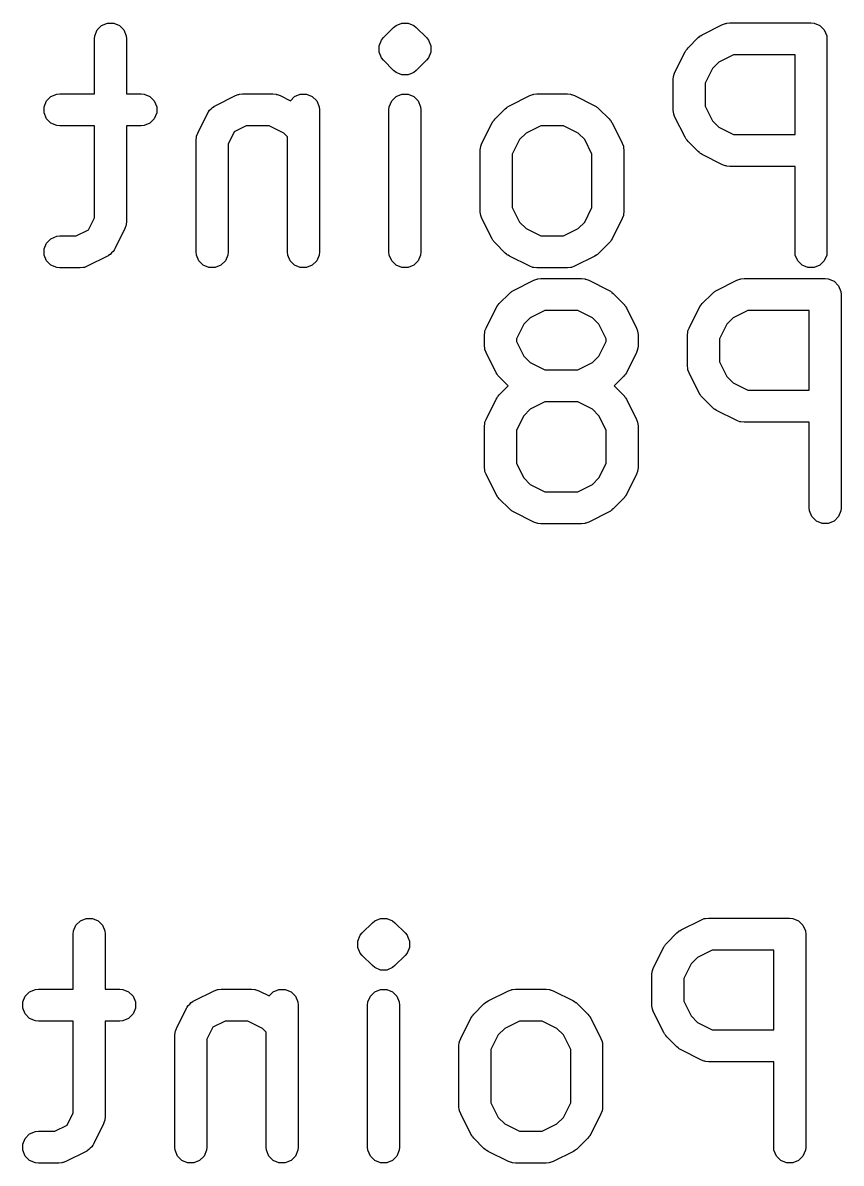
# Model space of a CAD drawing. Extents: x -2.56 to 2.01, y 0.39 to 3.96.
# Drawn here: x -2.4814 to -2.3302, y 3.5473 to 3.7579 of the extents above; entities that cross this region are included whole.
import ezdxf

# ---------------------------------------------------------------- set-up
doc = ezdxf.new("R2010")
doc.units = 0
doc.header["$MEASUREMENT"] = 0
doc.layers.add('BLACK', color=7, linetype='CONTINUOUS')

msp = doc.modelspace()

# ---------------------------------------------------------------- linework, layer by layer
at = {"layer": 'BLACK', "linetype": 'CONTINUOUS'}
for p, q in [((-2.46681, 3.75738), (-2.46574, 3.75782)), ((-2.46574, 3.75782), (-2.46459, 3.75782)), ((-2.46459, 3.75782), (-2.46353, 3.75738)), ((-2.41244, 3.75738), (-2.41137, 3.75782)), ((-2.41137, 3.75782), (-2.41022, 3.75782)), ((-2.41022, 3.75782), (-2.41022, 3.75782)), ((-2.41022, 3.75782), (-2.40916, 3.75738)), ((-2.35213, 3.75757), (-2.35159, 3.75778)), ((-2.35159, 3.75778), (-2.35148, 3.75778)), ((-2.35148, 3.75778), (-2.35138, 3.75782)), ((-2.35138, 3.75782), (-2.35081, 3.75788)), ((-2.35081, 3.75788), (-2.33581, 3.75788)), ((-2.33581, 3.75788), (-2.33523, 3.75782)), ((-2.33523, 3.75782), (-2.33417, 3.75738)), ((-2.46806, 3.7555), (-2.46762, 3.75657)), ((-2.46762, 3.75657), (-2.46681, 3.75738)), ((-2.46353, 3.75738), (-2.46271, 3.75657)), ((-2.46271, 3.75657), (-2.46227, 3.7555)), ((-2.41476, 3.75514), (-2.41289, 3.75702)), ((-2.41289, 3.75702), (-2.41244, 3.75738)), ((-2.40916, 3.75738), (-2.40871, 3.75702)), ((-2.40871, 3.75702), (-2.40684, 3.75514)), ((-2.3562, 3.75551), (-2.35612, 3.75554)), ((-2.35612, 3.75554), (-2.35588, 3.75569)), ((-2.35588, 3.75569), (-2.35213, 3.75757)), ((-2.33417, 3.75738), (-2.33335, 3.75657)), ((-2.33335, 3.75657), (-2.33291, 3.7555)), ((-2.46812, 3.75493), (-2.46806, 3.7555)), ((-2.46812, 3.74476), (-2.46812, 3.75493)), ((-2.46227, 3.7555), (-2.46221, 3.75493)), ((-2.46221, 3.75493), (-2.46221, 3.74476)), ((-2.41557, 3.75363), (-2.41513, 3.75469)), ((-2.41557, 3.75248), (-2.41557, 3.75363)), ((-2.41513, 3.75469), (-2.41476, 3.75514)), ((-2.40684, 3.75514), (-2.40647, 3.75469)), ((-2.40647, 3.75469), (-2.40633, 3.75435)), ((-2.40633, 3.75435), (-2.40603, 3.75363)), ((-2.40603, 3.75363), (-2.40603, 3.75248)), ((-2.35852, 3.75327), (-2.35664, 3.75514)), ((-2.35664, 3.75514), (-2.35642, 3.75533)), ((-2.35642, 3.75533), (-2.35637, 3.75539)), ((-2.35637, 3.75539), (-2.35628, 3.75544)), ((-2.35628, 3.75544), (-2.3562, 3.75551)), ((-2.33291, 3.7555), (-2.33286, 3.75493)), ((-2.33286, 3.75493), (-2.33286, 3.71556)), ((-2.41513, 3.75141), (-2.41557, 3.75248)), ((-2.41476, 3.75097), (-2.41513, 3.75141)), ((-2.40647, 3.75141), (-2.40684, 3.75097)), ((-2.40603, 3.75248), (-2.40647, 3.75141)), ((-2.36095, 3.74875), (-2.35907, 3.7525)), ((-2.35907, 3.7525), (-2.35892, 3.75275)), ((-2.35892, 3.75275), (-2.35889, 3.75282)), ((-2.35889, 3.75282), (-2.35882, 3.7529)), ((-2.35882, 3.7529), (-2.35876, 3.75299)), ((-2.35876, 3.75299), (-2.3587, 3.75304)), ((-2.3587, 3.75304), (-2.35852, 3.75327)), ((-2.35011, 3.75198), (-2.35281, 3.75063)), ((-2.33876, 3.75198), (-2.35011, 3.75198)), ((-2.33876, 3.73726), (-2.33876, 3.75198)), ((-2.41289, 3.74909), (-2.41476, 3.75097)), ((-2.40684, 3.75097), (-2.40871, 3.74909)), ((-2.354, 3.74943), (-2.35535, 3.74673)), ((-2.35281, 3.75063), (-2.354, 3.74943)), ((-2.41244, 3.74872), (-2.41289, 3.74909)), ((-2.41137, 3.74828), (-2.41244, 3.74872)), ((-2.41022, 3.74828), (-2.41137, 3.74828)), ((-2.41137, 3.74828), (-2.41137, 3.74828)), ((-2.40916, 3.74872), (-2.41022, 3.74828)), ((-2.41022, 3.74828), (-2.41022, 3.74828)), ((-2.40871, 3.74909), (-2.40916, 3.74872)), ((-2.36126, 3.74743), (-2.3612, 3.74801)), ((-2.36126, 3.74181), (-2.36126, 3.74743)), ((-2.3612, 3.74801), (-2.36116, 3.7481)), ((-2.36116, 3.7481), (-2.36115, 3.74821)), ((-2.36115, 3.74821), (-2.36095, 3.74875)), ((-2.35535, 3.74673), (-2.35535, 3.7425)), ((-2.47744, 3.74238), (-2.477, 3.74345)), ((-2.477, 3.74345), (-2.47618, 3.74426)), ((-2.47618, 3.74426), (-2.47512, 3.7447)), ((-2.47512, 3.7447), (-2.47454, 3.74476)), ((-2.47454, 3.74476), (-2.46812, 3.74476)), ((-2.46221, 3.74476), (-2.45954, 3.74476)), ((-2.45954, 3.74476), (-2.45897, 3.7447)), ((-2.45897, 3.7447), (-2.4579, 3.74426)), ((-2.4579, 3.74426), (-2.45709, 3.74345)), ((-2.45709, 3.74345), (-2.45665, 3.74238)), ((-2.44586, 3.74257), (-2.44212, 3.74445)), ((-2.44212, 3.74445), (-2.44157, 3.74465)), ((-2.44157, 3.74465), (-2.44147, 3.74466)), ((-2.44147, 3.74466), (-2.44137, 3.7447)), ((-2.44137, 3.7447), (-2.44079, 3.74476)), ((-2.44079, 3.74476), (-2.43517, 3.74476)), ((-2.43517, 3.74476), (-2.43459, 3.7447)), ((-2.43459, 3.7447), (-2.4345, 3.74466)), ((-2.4345, 3.74466), (-2.43439, 3.74465)), ((-2.43439, 3.74465), (-2.43385, 3.74445)), ((-2.43385, 3.74445), (-2.43195, 3.7435)), ((-2.43195, 3.7435), (-2.43119, 3.74426)), ((-2.43119, 3.74426), (-2.43012, 3.7447)), ((-2.43012, 3.7447), (-2.42897, 3.7447)), ((-2.42897, 3.7447), (-2.42791, 3.74426)), ((-2.42791, 3.74426), (-2.42709, 3.74345)), ((-2.42709, 3.74345), (-2.42665, 3.74238)), ((-2.41369, 3.74238), (-2.41325, 3.74345)), ((-2.41325, 3.74345), (-2.41244, 3.74426)), ((-2.41244, 3.74426), (-2.41137, 3.7447)), ((-2.41137, 3.7447), (-2.41022, 3.7447)), ((-2.41022, 3.7447), (-2.40916, 3.74426)), ((-2.40916, 3.74426), (-2.40834, 3.74345)), ((-2.40834, 3.74345), (-2.4079, 3.74238)), ((-2.3915, 3.74257), (-2.38775, 3.74445)), ((-2.38775, 3.74445), (-2.38721, 3.74465)), ((-2.38721, 3.74465), (-2.3871, 3.74466)), ((-2.3871, 3.74466), (-2.387, 3.7447)), ((-2.387, 3.7447), (-2.38643, 3.74476)), ((-2.38643, 3.74476), (-2.3808, 3.74476)), ((-2.3808, 3.74476), (-2.38023, 3.7447)), ((-2.38023, 3.7447), (-2.38013, 3.74466)), ((-2.38013, 3.74466), (-2.38002, 3.74465)), ((-2.38002, 3.74465), (-2.37948, 3.74445)), ((-2.37948, 3.74445), (-2.37573, 3.74257)), ((-2.47744, 3.74123), (-2.47744, 3.74238)), ((-2.477, 3.74016), (-2.47744, 3.74123)), ((-2.45665, 3.74123), (-2.45709, 3.74016)), ((-2.45665, 3.74238), (-2.45665, 3.74123)), ((-2.44906, 3.7375), (-2.44719, 3.74125)), ((-2.44719, 3.74125), (-2.44712, 3.74135)), ((-2.44712, 3.74135), (-2.44711, 3.74139)), ((-2.44711, 3.74139), (-2.44706, 3.74145)), ((-2.44706, 3.74145), (-2.44688, 3.74174)), ((-2.44688, 3.74174), (-2.4466, 3.74198)), ((-2.4466, 3.74198), (-2.44635, 3.74226)), ((-2.44635, 3.74226), (-2.44606, 3.74245)), ((-2.44606, 3.74245), (-2.44601, 3.7425)), ((-2.44601, 3.7425), (-2.44596, 3.74251)), ((-2.44596, 3.74251), (-2.44586, 3.74257)), ((-2.42665, 3.74238), (-2.42659, 3.74181)), ((-2.42659, 3.74181), (-2.42659, 3.71556)), ((-2.41375, 3.74181), (-2.41369, 3.74238)), ((-2.41375, 3.71556), (-2.41375, 3.74181)), ((-2.4079, 3.74238), (-2.40785, 3.74181)), ((-2.40785, 3.74181), (-2.40785, 3.71556)), ((-2.39414, 3.74014), (-2.39226, 3.74202)), ((-2.39226, 3.74202), (-2.39204, 3.7422)), ((-2.39204, 3.7422), (-2.39199, 3.74226)), ((-2.39199, 3.74226), (-2.3919, 3.74232)), ((-2.3919, 3.74232), (-2.39182, 3.74239)), ((-2.39182, 3.74239), (-2.39174, 3.74242)), ((-2.39174, 3.74242), (-2.3915, 3.74257)), ((-2.37573, 3.74257), (-2.37548, 3.74242)), ((-2.37548, 3.74242), (-2.37541, 3.74239)), ((-2.37541, 3.74239), (-2.37533, 3.74232)), ((-2.37533, 3.74232), (-2.37524, 3.74226)), ((-2.37524, 3.74226), (-2.37519, 3.7422)), ((-2.37519, 3.7422), (-2.37496, 3.74202)), ((-2.37496, 3.74202), (-2.37309, 3.74014)), ((-2.3612, 3.74123), (-2.36126, 3.74181)), ((-2.36116, 3.74113), (-2.3612, 3.74123)), ((-2.36115, 3.74103), (-2.36116, 3.74113)), ((-2.36095, 3.74048), (-2.36115, 3.74103)), ((-2.35535, 3.7425), (-2.354, 3.7398)), ((-2.47618, 3.73935), (-2.477, 3.74016)), ((-2.47512, 3.73891), (-2.47618, 3.73935)), ((-2.47454, 3.73885), (-2.47512, 3.73891)), ((-2.46812, 3.73885), (-2.47454, 3.73885)), ((-2.46812, 3.72188), (-2.46812, 3.73885)), ((-2.45954, 3.73885), (-2.46221, 3.73885)), ((-2.46221, 3.73885), (-2.46221, 3.72118)), ((-2.45897, 3.73891), (-2.45954, 3.73885)), ((-2.4579, 3.73935), (-2.45897, 3.73891)), ((-2.45709, 3.74016), (-2.4579, 3.73935)), ((-2.4401, 3.73885), (-2.44234, 3.73773)), ((-2.43587, 3.73885), (-2.4401, 3.73885)), ((-2.43317, 3.7375), (-2.43587, 3.73885)), ((-2.39657, 3.73563), (-2.39469, 3.73938)), ((-2.39469, 3.73938), (-2.39454, 3.73962)), ((-2.39454, 3.73962), (-2.39451, 3.7397)), ((-2.39451, 3.7397), (-2.39444, 3.73978)), ((-2.39444, 3.73978), (-2.39438, 3.73987)), ((-2.39438, 3.73987), (-2.39432, 3.73992)), ((-2.39432, 3.73992), (-2.39414, 3.74014)), ((-2.38573, 3.73885), (-2.38843, 3.7375)), ((-2.3815, 3.73885), (-2.38573, 3.73885)), ((-2.3788, 3.7375), (-2.3815, 3.73885)), ((-2.37309, 3.74014), (-2.3729, 3.73992)), ((-2.3729, 3.73992), (-2.37285, 3.73987)), ((-2.37285, 3.73987), (-2.37279, 3.73978)), ((-2.37279, 3.73978), (-2.37272, 3.7397)), ((-2.37272, 3.7397), (-2.37269, 3.73962)), ((-2.37269, 3.73962), (-2.37254, 3.73938)), ((-2.37254, 3.73938), (-2.37066, 3.73563)), ((-2.35907, 3.73673), (-2.36095, 3.74048)), ((-2.354, 3.7398), (-2.35281, 3.73861)), ((-2.44937, 3.73618), (-2.44932, 3.73676)), ((-2.44932, 3.73676), (-2.44927, 3.73685)), ((-2.44927, 3.73696), (-2.44906, 3.7375)), ((-2.44927, 3.73685), (-2.44927, 3.73696)), ((-2.44234, 3.73773), (-2.44347, 3.73548)), ((-2.4325, 3.73683), (-2.43317, 3.7375)), ((-2.4325, 3.71556), (-2.4325, 3.73683)), ((-2.38843, 3.7375), (-2.38962, 3.73631)), ((-2.3776, 3.73631), (-2.3788, 3.7375)), ((-2.35892, 3.73649), (-2.35907, 3.73673)), ((-2.35281, 3.73861), (-2.35011, 3.73726)), ((-2.35011, 3.73726), (-2.33876, 3.73726)), ((-2.44937, 3.71556), (-2.44937, 3.73618)), ((-2.44347, 3.73548), (-2.44347, 3.71556)), ((-2.39688, 3.73431), (-2.39682, 3.73488)), ((-2.39682, 3.73488), (-2.39678, 3.73498)), ((-2.39678, 3.73498), (-2.39677, 3.73509)), ((-2.39677, 3.73509), (-2.39657, 3.73563)), ((-2.38962, 3.73631), (-2.39097, 3.73361)), ((-2.37626, 3.73361), (-2.3776, 3.73631)), ((-2.37066, 3.73563), (-2.37046, 3.73509)), ((-2.37046, 3.73509), (-2.37045, 3.73498)), ((-2.37045, 3.73498), (-2.37041, 3.73488)), ((-2.37041, 3.73488), (-2.37035, 3.73431)), ((-2.35889, 3.73642), (-2.35892, 3.73649)), ((-2.35882, 3.73633), (-2.35889, 3.73642)), ((-2.35876, 3.73625), (-2.35882, 3.73633)), ((-2.3587, 3.73619), (-2.35876, 3.73625)), ((-2.35852, 3.73597), (-2.3587, 3.73619)), ((-2.35664, 3.73409), (-2.35852, 3.73597)), ((-2.39688, 3.72306), (-2.39688, 3.73431)), ((-2.39097, 3.73361), (-2.39097, 3.72375)), ((-2.37626, 3.72375), (-2.37626, 3.73361)), ((-2.37035, 3.73431), (-2.37035, 3.72306)), ((-2.35642, 3.73391), (-2.35664, 3.73409)), ((-2.35637, 3.73385), (-2.35642, 3.73391)), ((-2.35628, 3.73379), (-2.35637, 3.73385)), ((-2.3562, 3.73373), (-2.35628, 3.73379)), ((-2.35612, 3.7337), (-2.3562, 3.73373)), ((-2.35588, 3.73354), (-2.35612, 3.7337)), ((-2.35213, 3.73166), (-2.35588, 3.73354)), ((-2.35159, 3.73146), (-2.35213, 3.73166)), ((-2.35148, 3.73145), (-2.35159, 3.73146)), ((-2.35138, 3.73141), (-2.35148, 3.73145)), ((-2.35081, 3.73135), (-2.35138, 3.73141)), ((-2.33876, 3.73135), (-2.35081, 3.73135)), ((-2.33876, 3.71556), (-2.33876, 3.73135)), ((-2.46924, 3.71963), (-2.46812, 3.72188)), ((-2.39682, 3.72248), (-2.39688, 3.72306)), ((-2.39678, 3.72238), (-2.39682, 3.72248)), ((-2.39677, 3.72228), (-2.39678, 3.72238)), ((-2.39657, 3.72174), (-2.39677, 3.72228)), ((-2.39097, 3.72375), (-2.38962, 3.72106)), ((-2.3776, 3.72106), (-2.37626, 3.72375)), ((-2.37046, 3.72228), (-2.37066, 3.72174)), ((-2.37045, 3.72238), (-2.37046, 3.72228)), ((-2.37041, 3.72248), (-2.37045, 3.72238)), ((-2.37035, 3.72306), (-2.37041, 3.72248)), ((-2.46253, 3.71986), (-2.4644, 3.71611)), ((-2.46232, 3.7204), (-2.46253, 3.71986)), ((-2.46231, 3.72051), (-2.46232, 3.7204)), ((-2.46227, 3.72061), (-2.46231, 3.72051)), ((-2.46221, 3.72118), (-2.46227, 3.72061)), ((-2.39469, 3.71799), (-2.39657, 3.72174)), ((-2.38962, 3.72106), (-2.38843, 3.71986)), ((-2.38843, 3.71986), (-2.38573, 3.71851)), ((-2.3815, 3.71851), (-2.3788, 3.71986)), ((-2.3788, 3.71986), (-2.3776, 3.72106)), ((-2.37066, 3.72174), (-2.37254, 3.71799)), ((-2.477, 3.7172), (-2.47618, 3.71801)), ((-2.47618, 3.71801), (-2.47512, 3.71845)), ((-2.47512, 3.71845), (-2.47454, 3.71851)), ((-2.47454, 3.71851), (-2.47149, 3.71851)), ((-2.47149, 3.71851), (-2.46924, 3.71963)), ((-2.39454, 3.71774), (-2.39469, 3.71799)), ((-2.39451, 3.71767), (-2.39454, 3.71774)), ((-2.39444, 3.71759), (-2.39451, 3.71767)), ((-2.38573, 3.71851), (-2.3815, 3.71851)), ((-2.37272, 3.71767), (-2.37279, 3.71759)), ((-2.37269, 3.71774), (-2.37272, 3.71767)), ((-2.37254, 3.71799), (-2.37269, 3.71774)), ((-2.47744, 3.71613), (-2.477, 3.7172)), ((-2.47744, 3.71498), (-2.47744, 3.71613)), ((-2.46471, 3.71562), (-2.46499, 3.71538)), ((-2.46453, 3.71591), (-2.46471, 3.71562)), ((-2.46448, 3.71597), (-2.46453, 3.71591)), ((-2.46446, 3.71602), (-2.46448, 3.71597)), ((-2.4644, 3.71611), (-2.46446, 3.71602)), ((-2.44932, 3.71498), (-2.44937, 3.71556)), ((-2.44347, 3.71556), (-2.44352, 3.71498)), ((-2.43244, 3.71498), (-2.4325, 3.71556)), ((-2.42659, 3.71556), (-2.42665, 3.71498)), ((-2.41369, 3.71498), (-2.41375, 3.71556)), ((-2.40785, 3.71556), (-2.4079, 3.71498)), ((-2.39438, 3.7175), (-2.39444, 3.71759)), ((-2.39432, 3.71745), (-2.39438, 3.7175)), ((-2.39414, 3.71722), (-2.39432, 3.71745)), ((-2.39226, 3.71535), (-2.39414, 3.71722)), ((-2.37309, 3.71722), (-2.37496, 3.71535)), ((-2.3729, 3.71745), (-2.37309, 3.71722)), ((-2.37285, 3.7175), (-2.3729, 3.71745)), ((-2.37279, 3.71759), (-2.37285, 3.7175)), ((-2.3387, 3.71498), (-2.33876, 3.71556)), ((-2.33286, 3.71556), (-2.33291, 3.71498)), ((-2.477, 3.71392), (-2.47744, 3.71498)), ((-2.47618, 3.7131), (-2.477, 3.71392)), ((-2.46572, 3.71479), (-2.46947, 3.71292)), ((-2.46562, 3.71485), (-2.46572, 3.71479)), ((-2.46558, 3.71487), (-2.46562, 3.71485)), ((-2.46552, 3.71492), (-2.46558, 3.71487)), ((-2.46523, 3.7151), (-2.46552, 3.71492)), ((-2.46499, 3.71538), (-2.46523, 3.7151)), ((-2.44887, 3.71392), (-2.44932, 3.71498)), ((-2.44806, 3.7131), (-2.44887, 3.71392)), ((-2.44396, 3.71392), (-2.44478, 3.7131)), ((-2.44352, 3.71498), (-2.44396, 3.71392)), ((-2.432, 3.71392), (-2.43244, 3.71498)), ((-2.43119, 3.7131), (-2.432, 3.71392)), ((-2.42709, 3.71392), (-2.42791, 3.7131)), ((-2.42665, 3.71498), (-2.42709, 3.71392)), ((-2.41325, 3.71392), (-2.41369, 3.71498)), ((-2.41244, 3.7131), (-2.41325, 3.71392)), ((-2.40834, 3.71392), (-2.40916, 3.7131)), ((-2.4079, 3.71498), (-2.40834, 3.71392)), ((-2.39204, 3.71516), (-2.39226, 3.71535)), ((-2.39199, 3.7151), (-2.39204, 3.71516)), ((-2.3919, 3.71504), (-2.39199, 3.7151)), ((-2.39182, 3.71498), (-2.3919, 3.71504)), ((-2.39174, 3.71495), (-2.39182, 3.71498)), ((-2.3915, 3.71479), (-2.39174, 3.71495)), ((-2.38775, 3.71292), (-2.3915, 3.71479)), ((-2.37573, 3.71479), (-2.37948, 3.71292)), ((-2.37548, 3.71495), (-2.37573, 3.71479)), ((-2.37541, 3.71498), (-2.37548, 3.71495)), ((-2.37533, 3.71504), (-2.37541, 3.71498)), ((-2.37524, 3.7151), (-2.37533, 3.71504)), ((-2.37519, 3.71516), (-2.37524, 3.7151)), ((-2.37496, 3.71535), (-2.37519, 3.71516)), ((-2.33826, 3.71392), (-2.3387, 3.71498)), ((-2.33745, 3.7131), (-2.33826, 3.71392)), ((-2.33335, 3.71392), (-2.33417, 3.7131)), ((-2.33291, 3.71498), (-2.33335, 3.71392)), ((-2.47512, 3.71266), (-2.47618, 3.7131)), ((-2.47454, 3.71261), (-2.47512, 3.71266)), ((-2.47079, 3.71261), (-2.47454, 3.71261)), ((-2.47022, 3.71266), (-2.47079, 3.71261)), ((-2.47012, 3.7127), (-2.47022, 3.71266)), ((-2.47001, 3.71271), (-2.47012, 3.7127)), ((-2.46947, 3.71292), (-2.47001, 3.71271)), ((-2.447, 3.71266), (-2.44806, 3.7131)), ((-2.44584, 3.71266), (-2.447, 3.71266)), ((-2.44478, 3.7131), (-2.44584, 3.71266)), ((-2.43012, 3.71266), (-2.43119, 3.7131)), ((-2.42897, 3.71266), (-2.43012, 3.71266)), ((-2.42791, 3.7131), (-2.42897, 3.71266)), ((-2.41137, 3.71266), (-2.41244, 3.7131)), ((-2.41022, 3.71266), (-2.41137, 3.71266)), ((-2.40916, 3.7131), (-2.41022, 3.71266)), ((-2.38721, 3.71271), (-2.38775, 3.71292)), ((-2.3871, 3.7127), (-2.38721, 3.71271)), ((-2.387, 3.71266), (-2.3871, 3.7127)), ((-2.38643, 3.71261), (-2.387, 3.71266)), ((-2.3808, 3.71261), (-2.38643, 3.71261)), ((-2.38023, 3.71266), (-2.3808, 3.71261)), ((-2.38013, 3.7127), (-2.38023, 3.71266)), ((-2.38002, 3.71271), (-2.38013, 3.7127)), ((-2.37948, 3.71292), (-2.38002, 3.71271)), ((-2.33638, 3.71266), (-2.33745, 3.7131)), ((-2.33523, 3.71266), (-2.33638, 3.71266)), ((-2.33417, 3.7131), (-2.33523, 3.71266)), ((-2.39075, 3.70845), (-2.387, 3.71033)), ((-2.387, 3.71033), (-2.38646, 3.71053)), ((-2.38646, 3.71053), (-2.38635, 3.71054)), ((-2.38635, 3.71054), (-2.38625, 3.71058)), ((-2.38625, 3.71058), (-2.38568, 3.71064)), ((-2.38568, 3.71064), (-2.37818, 3.71064)), ((-2.37818, 3.71064), (-2.3776, 3.71058)), ((-2.3776, 3.71058), (-2.3775, 3.71054)), ((-2.3775, 3.71054), (-2.3774, 3.71053)), ((-2.3774, 3.71053), (-2.37686, 3.71033)), ((-2.37686, 3.71033), (-2.37311, 3.70845)), ((-2.35325, 3.70845), (-2.3495, 3.71033)), ((-2.3495, 3.71033), (-2.34896, 3.71053)), ((-2.34896, 3.71053), (-2.34886, 3.71054)), ((-2.34886, 3.71054), (-2.34876, 3.71058)), ((-2.34876, 3.71058), (-2.34818, 3.71064)), ((-2.34818, 3.71064), (-2.33318, 3.71064)), ((-2.33318, 3.71064), (-2.33261, 3.71058)), ((-2.33261, 3.71058), (-2.33154, 3.71014)), ((-2.33154, 3.71014), (-2.33073, 3.70932)), ((-2.33073, 3.70932), (-2.33029, 3.70826)), ((-2.39339, 3.70602), (-2.39151, 3.7079)), ((-2.39151, 3.7079), (-2.39129, 3.70808)), ((-2.39129, 3.70808), (-2.39124, 3.70814)), ((-2.39124, 3.70814), (-2.39115, 3.7082)), ((-2.39115, 3.7082), (-2.39107, 3.70826)), ((-2.39107, 3.70826), (-2.39099, 3.70829)), ((-2.39099, 3.70829), (-2.39075, 3.70845)), ((-2.37311, 3.70845), (-2.37286, 3.70829)), ((-2.37286, 3.70829), (-2.37279, 3.70826)), ((-2.37279, 3.70826), (-2.37271, 3.7082)), ((-2.37271, 3.7082), (-2.37262, 3.70814)), ((-2.37262, 3.70814), (-2.37257, 3.70808)), ((-2.37257, 3.70808), (-2.37234, 3.7079)), ((-2.37234, 3.7079), (-2.37047, 3.70602)), ((-2.35589, 3.70602), (-2.35402, 3.7079)), ((-2.35402, 3.7079), (-2.35379, 3.70808)), ((-2.35379, 3.70808), (-2.35374, 3.70814)), ((-2.35374, 3.70814), (-2.35365, 3.7082)), ((-2.35365, 3.7082), (-2.35357, 3.70826)), ((-2.35357, 3.70826), (-2.3535, 3.70829)), ((-2.3535, 3.70829), (-2.35325, 3.70845)), ((-2.33029, 3.70826), (-2.33023, 3.70768)), ((-2.33023, 3.70768), (-2.33023, 3.66831)), ((-2.39582, 3.70151), (-2.39394, 3.70526)), ((-2.39394, 3.70526), (-2.39379, 3.7055)), ((-2.39379, 3.7055), (-2.39376, 3.70558)), ((-2.39376, 3.70558), (-2.39369, 3.70566)), ((-2.39369, 3.70566), (-2.39363, 3.70575)), ((-2.39363, 3.70575), (-2.39357, 3.7058)), ((-2.39357, 3.7058), (-2.39339, 3.70602)), ((-2.37047, 3.70602), (-2.37028, 3.7058)), ((-2.37028, 3.7058), (-2.37022, 3.70575)), ((-2.37022, 3.70575), (-2.37016, 3.70566)), ((-2.37016, 3.70566), (-2.3701, 3.70558)), ((-2.3701, 3.70558), (-2.37007, 3.7055)), ((-2.37007, 3.7055), (-2.36991, 3.70526)), ((-2.36991, 3.70526), (-2.36804, 3.70151)), ((-2.35832, 3.70151), (-2.35645, 3.70526)), ((-2.35645, 3.70526), (-2.35629, 3.7055)), ((-2.35629, 3.7055), (-2.35626, 3.70558)), ((-2.35626, 3.70558), (-2.35619, 3.70566)), ((-2.35619, 3.70566), (-2.35614, 3.70575)), ((-2.35614, 3.70575), (-2.35608, 3.7058)), ((-2.35608, 3.7058), (-2.35589, 3.70602)), ((-2.38768, 3.70338), (-2.38887, 3.70219)), ((-2.38498, 3.70473), (-2.38768, 3.70338)), ((-2.37887, 3.70473), (-2.38498, 3.70473)), ((-2.37618, 3.70338), (-2.37887, 3.70473)), ((-2.37498, 3.70219), (-2.37618, 3.70338)), ((-2.35018, 3.70338), (-2.35138, 3.70219)), ((-2.34748, 3.70473), (-2.35018, 3.70338)), ((-2.33614, 3.70473), (-2.34748, 3.70473)), ((-2.33614, 3.69001), (-2.33614, 3.70473)), ((-2.39607, 3.70076), (-2.39603, 3.70086)), ((-2.39603, 3.70086), (-2.39602, 3.70097)), ((-2.39602, 3.70097), (-2.39582, 3.70151)), ((-2.38887, 3.70219), (-2.39022, 3.69949)), ((-2.37363, 3.69949), (-2.37498, 3.70219)), ((-2.36804, 3.70151), (-2.36783, 3.70097)), ((-2.36783, 3.70097), (-2.36782, 3.70086)), ((-2.36782, 3.70086), (-2.36778, 3.70076)), ((-2.35858, 3.70076), (-2.35854, 3.70086)), ((-2.35854, 3.70086), (-2.35853, 3.70097)), ((-2.35853, 3.70097), (-2.35832, 3.70151)), ((-2.35138, 3.70219), (-2.35273, 3.69949)), ((-2.39613, 3.70019), (-2.39607, 3.70076)), ((-2.39613, 3.69831), (-2.39613, 3.70019)), ((-2.39022, 3.69949), (-2.39022, 3.69901)), ((-2.39022, 3.69901), (-2.38887, 3.69631)), ((-2.37498, 3.69631), (-2.37363, 3.69901)), ((-2.37363, 3.69901), (-2.37363, 3.69949)), ((-2.36778, 3.70076), (-2.36773, 3.70019)), ((-2.36773, 3.70019), (-2.36773, 3.69831)), ((-2.35863, 3.70019), (-2.35858, 3.70076)), ((-2.35863, 3.69456), (-2.35863, 3.70019)), ((-2.35273, 3.69949), (-2.35273, 3.69526)), ((-2.39607, 3.69773), (-2.39613, 3.69831)), ((-2.39603, 3.69764), (-2.39607, 3.69773)), ((-2.39602, 3.69753), (-2.39603, 3.69764)), ((-2.39582, 3.69699), (-2.39602, 3.69753)), ((-2.39394, 3.69324), (-2.39582, 3.69699)), ((-2.36804, 3.69699), (-2.36991, 3.69324)), ((-2.36783, 3.69753), (-2.36804, 3.69699)), ((-2.36782, 3.69764), (-2.36783, 3.69753)), ((-2.36778, 3.69773), (-2.36782, 3.69764)), ((-2.36773, 3.69831), (-2.36778, 3.69773)), ((-2.38887, 3.69631), (-2.38768, 3.69511)), ((-2.38768, 3.69511), (-2.38498, 3.69376)), ((-2.37887, 3.69376), (-2.37618, 3.69511)), ((-2.37618, 3.69511), (-2.37498, 3.69631)), ((-2.35858, 3.69398), (-2.35863, 3.69456)), ((-2.35273, 3.69526), (-2.35138, 3.69256)), ((-2.39379, 3.69299), (-2.39394, 3.69324)), ((-2.39376, 3.69292), (-2.39379, 3.69299)), ((-2.39369, 3.69284), (-2.39376, 3.69292)), ((-2.39363, 3.69275), (-2.39369, 3.69284)), ((-2.39357, 3.6927), (-2.39363, 3.69275)), ((-2.39339, 3.69247), (-2.39357, 3.6927)), ((-2.39173, 3.69081), (-2.39339, 3.69247)), ((-2.38498, 3.69376), (-2.37887, 3.69376)), ((-2.37047, 3.69247), (-2.37213, 3.69081)), ((-2.37028, 3.6927), (-2.37047, 3.69247)), ((-2.37022, 3.69275), (-2.37028, 3.6927)), ((-2.37016, 3.69284), (-2.37022, 3.69275)), ((-2.3701, 3.69292), (-2.37016, 3.69284)), ((-2.37007, 3.69299), (-2.3701, 3.69292)), ((-2.36991, 3.69324), (-2.37007, 3.69299)), ((-2.35854, 3.69389), (-2.35858, 3.69398)), ((-2.35853, 3.69378), (-2.35854, 3.69389)), ((-2.35832, 3.69324), (-2.35853, 3.69378)), ((-2.35645, 3.68949), (-2.35832, 3.69324)), ((-2.35138, 3.69256), (-2.35018, 3.69136)), ((-2.39339, 3.68915), (-2.39173, 3.69081)), ((-2.37213, 3.69081), (-2.37047, 3.68915)), ((-2.35018, 3.69136), (-2.34748, 3.69001)), ((-2.39582, 3.68463), (-2.39394, 3.68838)), ((-2.39394, 3.68838), (-2.39379, 3.68863)), ((-2.39379, 3.68863), (-2.39376, 3.6887)), ((-2.39376, 3.6887), (-2.39369, 3.68878)), ((-2.39369, 3.68878), (-2.39363, 3.68887)), ((-2.39363, 3.68887), (-2.39357, 3.68892)), ((-2.39357, 3.68892), (-2.39339, 3.68915)), ((-2.37047, 3.68915), (-2.37028, 3.68892)), ((-2.37028, 3.68892), (-2.37022, 3.68887)), ((-2.37022, 3.68887), (-2.37016, 3.68878)), ((-2.37016, 3.68878), (-2.3701, 3.6887)), ((-2.3701, 3.6887), (-2.37007, 3.68863)), ((-2.37007, 3.68863), (-2.36991, 3.68838)), ((-2.36991, 3.68838), (-2.36804, 3.68463)), ((-2.35629, 3.68924), (-2.35645, 3.68949)), ((-2.35626, 3.68917), (-2.35629, 3.68924)), ((-2.35619, 3.68909), (-2.35626, 3.68917)), ((-2.35614, 3.689), (-2.35619, 3.68909)), ((-2.35608, 3.68895), (-2.35614, 3.689)), ((-2.35589, 3.68872), (-2.35608, 3.68895)), ((-2.35402, 3.68685), (-2.35589, 3.68872)), ((-2.34748, 3.69001), (-2.33614, 3.69001)), ((-2.38768, 3.68651), (-2.38887, 3.68531)), ((-2.38498, 3.68786), (-2.38768, 3.68651)), ((-2.37887, 3.68786), (-2.38498, 3.68786)), ((-2.37618, 3.68651), (-2.37887, 3.68786)), ((-2.37498, 3.68531), (-2.37618, 3.68651)), ((-2.35379, 3.68666), (-2.35402, 3.68685)), ((-2.35374, 3.6866), (-2.35379, 3.68666)), ((-2.35365, 3.68655), (-2.35374, 3.6866)), ((-2.35357, 3.68648), (-2.35365, 3.68655)), ((-2.3535, 3.68645), (-2.35357, 3.68648)), ((-2.35325, 3.6863), (-2.3535, 3.68645)), ((-2.3495, 3.68442), (-2.35325, 3.6863)), ((-2.39607, 3.68389), (-2.39603, 3.68399)), ((-2.39603, 3.68399), (-2.39602, 3.68409)), ((-2.39602, 3.68409), (-2.39582, 3.68463)), ((-2.38887, 3.68531), (-2.39022, 3.68262)), ((-2.37363, 3.68262), (-2.37498, 3.68531)), ((-2.36804, 3.68463), (-2.36783, 3.68409)), ((-2.36783, 3.68409), (-2.36782, 3.68399)), ((-2.36782, 3.68399), (-2.36778, 3.68389)), ((-2.34896, 3.68421), (-2.3495, 3.68442)), ((-2.34886, 3.68421), (-2.34896, 3.68421)), ((-2.34876, 3.68417), (-2.34886, 3.68421)), ((-2.34818, 3.68411), (-2.34876, 3.68417)), ((-2.33614, 3.68411), (-2.34818, 3.68411)), ((-2.33614, 3.66831), (-2.33614, 3.68411)), ((-2.39613, 3.68331), (-2.39607, 3.68389)), ((-2.39613, 3.67581), (-2.39613, 3.68331)), ((-2.39022, 3.68262), (-2.39022, 3.67651)), ((-2.37363, 3.67651), (-2.37363, 3.68262)), ((-2.36778, 3.68389), (-2.36773, 3.68331)), ((-2.36773, 3.68331), (-2.36773, 3.67581)), ((-2.39607, 3.67524), (-2.39613, 3.67581)), ((-2.39022, 3.67651), (-2.38887, 3.67381)), ((-2.37498, 3.67381), (-2.37363, 3.67651)), ((-2.36773, 3.67581), (-2.36778, 3.67524)), ((-2.39603, 3.67514), (-2.39607, 3.67524)), ((-2.39602, 3.67503), (-2.39603, 3.67514)), ((-2.39582, 3.67449), (-2.39602, 3.67503)), ((-2.39394, 3.67074), (-2.39582, 3.67449)), ((-2.38887, 3.67381), (-2.38768, 3.67262)), ((-2.37618, 3.67262), (-2.37498, 3.67381)), ((-2.36804, 3.67449), (-2.36991, 3.67074)), ((-2.36783, 3.67503), (-2.36804, 3.67449)), ((-2.36782, 3.67514), (-2.36783, 3.67503)), ((-2.36778, 3.67524), (-2.36782, 3.67514)), ((-2.38768, 3.67262), (-2.38498, 3.67127)), ((-2.37887, 3.67127), (-2.37618, 3.67262)), ((-2.39379, 3.6705), (-2.39394, 3.67074)), ((-2.39376, 3.67042), (-2.39379, 3.6705)), ((-2.39369, 3.67034), (-2.39376, 3.67042)), ((-2.39363, 3.67025), (-2.39369, 3.67034)), ((-2.39357, 3.6702), (-2.39363, 3.67025)), ((-2.39339, 3.66998), (-2.39357, 3.6702)), ((-2.39151, 3.6681), (-2.39339, 3.66998)), ((-2.38498, 3.67127), (-2.37887, 3.67127)), ((-2.37047, 3.66998), (-2.37234, 3.6681)), ((-2.37028, 3.6702), (-2.37047, 3.66998)), ((-2.37022, 3.67025), (-2.37028, 3.6702)), ((-2.37016, 3.67034), (-2.37022, 3.67025)), ((-2.3701, 3.67042), (-2.37016, 3.67034)), ((-2.37007, 3.6705), (-2.3701, 3.67042)), ((-2.36991, 3.67074), (-2.37007, 3.6705)), ((-2.39129, 3.66792), (-2.39151, 3.6681)), ((-2.39124, 3.66786), (-2.39129, 3.66792)), ((-2.39115, 3.6678), (-2.39124, 3.66786)), ((-2.39107, 3.66773), (-2.39115, 3.6678)), ((-2.39099, 3.6677), (-2.39107, 3.66773)), ((-2.39075, 3.66755), (-2.39099, 3.6677)), ((-2.387, 3.66567), (-2.39075, 3.66755)), ((-2.37311, 3.66755), (-2.37686, 3.66567)), ((-2.37286, 3.6677), (-2.37311, 3.66755)), ((-2.37279, 3.66773), (-2.37286, 3.6677)), ((-2.37271, 3.6678), (-2.37279, 3.66773)), ((-2.37262, 3.66786), (-2.37271, 3.6678)), ((-2.37257, 3.66792), (-2.37262, 3.66786)), ((-2.37234, 3.6681), (-2.37257, 3.66792)), ((-2.33608, 3.66774), (-2.33614, 3.66831)), ((-2.33564, 3.66667), (-2.33608, 3.66774)), ((-2.33029, 3.66774), (-2.33073, 3.66667)), ((-2.33023, 3.66831), (-2.33029, 3.66774)), ((-2.38646, 3.66547), (-2.387, 3.66567)), ((-2.38635, 3.66546), (-2.38646, 3.66547)), ((-2.38625, 3.66542), (-2.38635, 3.66546)), ((-2.38568, 3.66536), (-2.38625, 3.66542)), ((-2.37818, 3.66536), (-2.38568, 3.66536)), ((-2.3776, 3.66542), (-2.37818, 3.66536)), ((-2.3775, 3.66546), (-2.3776, 3.66542)), ((-2.3774, 3.66547), (-2.3775, 3.66546)), ((-2.37686, 3.66567), (-2.3774, 3.66547)), ((-2.33482, 3.66586), (-2.33564, 3.66667)), ((-2.33376, 3.66542), (-2.33482, 3.66586)), ((-2.33261, 3.66542), (-2.33376, 3.66542)), ((-2.33154, 3.66586), (-2.33261, 3.66542)), ((-2.33073, 3.66667), (-2.33154, 3.66586)), ((-2.47156, 3.59121), (-2.47074, 3.59203)), ((-2.47074, 3.59203), (-2.46968, 3.59247)), ((-2.46968, 3.59247), (-2.46853, 3.59247)), ((-2.46853, 3.59247), (-2.46746, 3.59203)), ((-2.46746, 3.59203), (-2.46665, 3.59121)), ((-2.4187, 3.58979), (-2.41682, 3.59166)), ((-2.41682, 3.59166), (-2.41638, 3.59203)), ((-2.41638, 3.59203), (-2.41531, 3.59247)), ((-2.41531, 3.59247), (-2.41416, 3.59247)), ((-2.41416, 3.59247), (-2.41416, 3.59247)), ((-2.41416, 3.59247), (-2.4131, 3.59203)), ((-2.4131, 3.59203), (-2.41265, 3.59166)), ((-2.41265, 3.59166), (-2.41077, 3.58979)), ((-2.35981, 3.59034), (-2.35606, 3.59222)), ((-2.35606, 3.59222), (-2.35552, 3.59242)), ((-2.35552, 3.59242), (-2.35542, 3.59243)), ((-2.35542, 3.59243), (-2.35532, 3.59247)), ((-2.35532, 3.59247), (-2.35474, 3.59253)), ((-2.35474, 3.59253), (-2.33975, 3.59253)), ((-2.33975, 3.59253), (-2.33917, 3.59247)), ((-2.33917, 3.59247), (-2.3381, 3.59203)), ((-2.3381, 3.59203), (-2.33729, 3.59121)), ((-2.47206, 3.58957), (-2.472, 3.59015)), ((-2.47206, 3.5794), (-2.47206, 3.58957)), ((-2.472, 3.59015), (-2.47156, 3.59121)), ((-2.46665, 3.59121), (-2.46621, 3.59015)), ((-2.46621, 3.59015), (-2.46615, 3.58957)), ((-2.46615, 3.58957), (-2.46615, 3.5794)), ((-2.41951, 3.58828), (-2.41907, 3.58934)), ((-2.41907, 3.58934), (-2.4187, 3.58979)), ((-2.41077, 3.58979), (-2.41041, 3.58934)), ((-2.41041, 3.58934), (-2.41026, 3.589)), ((-2.36246, 3.58791), (-2.36058, 3.58979)), ((-2.36058, 3.58979), (-2.36035, 3.58997)), ((-2.36035, 3.58997), (-2.3603, 3.59003)), ((-2.3603, 3.59003), (-2.36021, 3.59009)), ((-2.36021, 3.59009), (-2.36013, 3.59015)), ((-2.36013, 3.59015), (-2.36006, 3.59018)), ((-2.36006, 3.59018), (-2.35981, 3.59034)), ((-2.33729, 3.59121), (-2.33685, 3.59015)), ((-2.33685, 3.59015), (-2.33679, 3.58957)), ((-2.33679, 3.58957), (-2.33679, 3.5502)), ((-2.41951, 3.58712), (-2.41951, 3.58828)), ((-2.41907, 3.58606), (-2.41951, 3.58712)), ((-2.40996, 3.58712), (-2.41041, 3.58606)), ((-2.41026, 3.589), (-2.40996, 3.58828)), ((-2.40996, 3.58828), (-2.40996, 3.58712)), ((-2.36488, 3.5834), (-2.36301, 3.58715)), ((-2.36301, 3.58715), (-2.36285, 3.58739)), ((-2.36285, 3.58739), (-2.36282, 3.58746)), ((-2.36282, 3.58746), (-2.36276, 3.58755)), ((-2.36276, 3.58755), (-2.3627, 3.58763)), ((-2.3627, 3.58763), (-2.36264, 3.58769)), ((-2.36264, 3.58769), (-2.36246, 3.58791)), ((-2.4187, 3.58561), (-2.41907, 3.58606)), ((-2.41682, 3.58374), (-2.4187, 3.58561)), ((-2.41077, 3.58561), (-2.41265, 3.58374)), ((-2.41041, 3.58606), (-2.41077, 3.58561)), ((-2.35674, 3.58527), (-2.35794, 3.58408)), ((-2.35405, 3.58662), (-2.35674, 3.58527)), ((-2.3427, 3.58662), (-2.35405, 3.58662)), ((-2.3427, 3.5719), (-2.3427, 3.58662)), ((-2.41638, 3.58337), (-2.41682, 3.58374)), ((-2.41531, 3.58293), (-2.41638, 3.58337)), ((-2.41416, 3.58293), (-2.41531, 3.58293)), ((-2.41531, 3.58293), (-2.41531, 3.58293)), ((-2.4131, 3.58337), (-2.41416, 3.58293)), ((-2.41416, 3.58293), (-2.41416, 3.58293)), ((-2.41265, 3.58374), (-2.4131, 3.58337)), ((-2.3651, 3.58275), (-2.36509, 3.58285)), ((-2.36509, 3.58285), (-2.36488, 3.5834)), ((-2.35794, 3.58408), (-2.35929, 3.58138)), ((-2.36519, 3.58208), (-2.36514, 3.58265)), ((-2.36519, 3.57645), (-2.36519, 3.58208)), ((-2.36514, 3.58265), (-2.3651, 3.58275)), ((-2.35929, 3.58138), (-2.35929, 3.57715)), ((-2.48093, 3.57809), (-2.48012, 3.57891)), ((-2.48012, 3.57891), (-2.47905, 3.57935)), ((-2.47905, 3.57935), (-2.47848, 3.5794)), ((-2.47848, 3.5794), (-2.47206, 3.5794)), ((-2.46615, 3.5794), (-2.46348, 3.5794)), ((-2.46348, 3.5794), (-2.4629, 3.57935)), ((-2.4629, 3.57935), (-2.46184, 3.57891)), ((-2.46184, 3.57891), (-2.46102, 3.57809)), ((-2.4498, 3.57722), (-2.44605, 3.57909)), ((-2.44605, 3.57909), (-2.44551, 3.5793)), ((-2.44551, 3.5793), (-2.44541, 3.57931)), ((-2.44541, 3.57931), (-2.44531, 3.57935)), ((-2.44531, 3.57935), (-2.44473, 3.5794)), ((-2.44473, 3.5794), (-2.43911, 3.5794)), ((-2.43911, 3.5794), (-2.43853, 3.57935)), ((-2.43853, 3.57935), (-2.43843, 3.57931)), ((-2.43843, 3.57931), (-2.43833, 3.5793)), ((-2.43833, 3.5793), (-2.43779, 3.57909)), ((-2.43779, 3.57909), (-2.43589, 3.57814)), ((-2.43589, 3.57814), (-2.43512, 3.57891)), ((-2.43512, 3.57891), (-2.43406, 3.57935)), ((-2.43406, 3.57935), (-2.43291, 3.57935)), ((-2.43291, 3.57935), (-2.43184, 3.57891)), ((-2.43184, 3.57891), (-2.43103, 3.57809)), ((-2.41719, 3.57809), (-2.41638, 3.57891)), ((-2.41638, 3.57891), (-2.41531, 3.57935)), ((-2.41531, 3.57935), (-2.41416, 3.57935)), ((-2.41416, 3.57935), (-2.4131, 3.57891)), ((-2.4131, 3.57891), (-2.41228, 3.57809)), ((-2.39543, 3.57722), (-2.39168, 3.57909)), ((-2.39168, 3.57909), (-2.39114, 3.5793)), ((-2.39114, 3.5793), (-2.39104, 3.57931)), ((-2.39104, 3.57931), (-2.39094, 3.57935)), ((-2.39094, 3.57935), (-2.39036, 3.5794)), ((-2.39036, 3.5794), (-2.38474, 3.5794)), ((-2.38474, 3.5794), (-2.38416, 3.57935)), ((-2.38416, 3.57935), (-2.38407, 3.57931)), ((-2.38407, 3.57931), (-2.38396, 3.5793)), ((-2.38396, 3.5793), (-2.38342, 3.57909)), ((-2.38342, 3.57909), (-2.37967, 3.57722)), ((-2.48137, 3.57703), (-2.48093, 3.57809)), ((-2.48137, 3.57587), (-2.48137, 3.57703)), ((-2.46102, 3.57809), (-2.46058, 3.57703)), ((-2.46058, 3.57703), (-2.46058, 3.57587)), ((-2.45081, 3.57639), (-2.45053, 3.57663)), ((-2.45053, 3.57663), (-2.45029, 3.57691)), ((-2.45029, 3.57691), (-2.45, 3.57709)), ((-2.45, 3.57709), (-2.44994, 3.57714)), ((-2.44994, 3.57714), (-2.4499, 3.57716)), ((-2.4499, 3.57716), (-2.4498, 3.57722)), ((-2.43103, 3.57809), (-2.43059, 3.57703)), ((-2.43059, 3.57703), (-2.43053, 3.57645)), ((-2.41769, 3.57645), (-2.41763, 3.57703)), ((-2.41763, 3.57703), (-2.41719, 3.57809)), ((-2.41228, 3.57809), (-2.41184, 3.57703)), ((-2.41184, 3.57703), (-2.41178, 3.57645)), ((-2.39808, 3.57479), (-2.3962, 3.57666)), ((-2.3962, 3.57666), (-2.39597, 3.57685)), ((-2.39597, 3.57685), (-2.39592, 3.57691)), ((-2.39592, 3.57691), (-2.39583, 3.57696)), ((-2.39583, 3.57696), (-2.39575, 3.57703)), ((-2.39575, 3.57703), (-2.39568, 3.57706)), ((-2.39568, 3.57706), (-2.39543, 3.57722)), ((-2.37967, 3.57722), (-2.37942, 3.57706)), ((-2.37942, 3.57706), (-2.37935, 3.57703)), ((-2.37935, 3.57703), (-2.37927, 3.57696)), ((-2.37927, 3.57696), (-2.37918, 3.57691)), ((-2.37918, 3.57691), (-2.37913, 3.57685)), ((-2.37913, 3.57685), (-2.3789, 3.57666)), ((-2.3789, 3.57666), (-2.37703, 3.57479)), ((-2.35929, 3.57715), (-2.35794, 3.57445)), ((-2.48093, 3.57481), (-2.48137, 3.57587)), ((-2.48012, 3.574), (-2.48093, 3.57481)), ((-2.46102, 3.57481), (-2.46184, 3.574)), ((-2.46058, 3.57587), (-2.46102, 3.57481)), ((-2.453, 3.57215), (-2.45112, 3.5759)), ((-2.45112, 3.5759), (-2.45106, 3.57599)), ((-2.45106, 3.57599), (-2.45105, 3.57604)), ((-2.45105, 3.57604), (-2.451, 3.57609)), ((-2.451, 3.57609), (-2.45081, 3.57639)), ((-2.43053, 3.57645), (-2.43053, 3.5502)), ((-2.41769, 3.5502), (-2.41769, 3.57645)), ((-2.41178, 3.57645), (-2.41178, 3.5502)), ((-2.39844, 3.57434), (-2.39838, 3.57442)), ((-2.39838, 3.57442), (-2.39832, 3.57451)), ((-2.39832, 3.57451), (-2.39826, 3.57456)), ((-2.39826, 3.57456), (-2.39808, 3.57479)), ((-2.37703, 3.57479), (-2.37684, 3.57456)), ((-2.37684, 3.57456), (-2.37678, 3.57451)), ((-2.37678, 3.57451), (-2.37673, 3.57442)), ((-2.37673, 3.57442), (-2.37666, 3.57434)), ((-2.36514, 3.57587), (-2.36519, 3.57645)), ((-2.3651, 3.57578), (-2.36514, 3.57587)), ((-2.36509, 3.57567), (-2.3651, 3.57578)), ((-2.36488, 3.57513), (-2.36509, 3.57567)), ((-2.36301, 3.57138), (-2.36488, 3.57513)), ((-2.35794, 3.57445), (-2.35674, 3.57325)), ((-2.47905, 3.57355), (-2.48012, 3.574)), ((-2.47848, 3.5735), (-2.47905, 3.57355)), ((-2.47206, 3.5735), (-2.47848, 3.5735)), ((-2.47206, 3.55653), (-2.47206, 3.5735)), ((-2.46348, 3.5735), (-2.46615, 3.5735)), ((-2.46615, 3.5735), (-2.46615, 3.55583)), ((-2.4629, 3.57355), (-2.46348, 3.5735)), ((-2.46184, 3.574), (-2.4629, 3.57355)), ((-2.44628, 3.57238), (-2.4474, 3.57013)), ((-2.44403, 3.5735), (-2.44628, 3.57238)), ((-2.4398, 3.5735), (-2.44403, 3.5735)), ((-2.43711, 3.57215), (-2.4398, 3.5735)), ((-2.4005, 3.57027), (-2.39863, 3.57402)), ((-2.39863, 3.57402), (-2.39847, 3.57427)), ((-2.39847, 3.57427), (-2.39844, 3.57434)), ((-2.38967, 3.5735), (-2.39236, 3.57215)), ((-2.38544, 3.5735), (-2.38967, 3.5735)), ((-2.38274, 3.57215), (-2.38544, 3.5735)), ((-2.37666, 3.57434), (-2.37663, 3.57427)), ((-2.37663, 3.57427), (-2.37647, 3.57402)), ((-2.37647, 3.57402), (-2.3746, 3.57027)), ((-2.35674, 3.57325), (-2.35405, 3.5719)), ((-2.45331, 3.57083), (-2.45325, 3.5714)), ((-2.45331, 3.5502), (-2.45331, 3.57083)), ((-2.45325, 3.5714), (-2.45321, 3.5715)), ((-2.45321, 3.5715), (-2.4532, 3.57161)), ((-2.4532, 3.57161), (-2.453, 3.57215)), ((-2.43644, 3.57148), (-2.43711, 3.57215)), ((-2.43644, 3.5502), (-2.43644, 3.57148)), ((-2.40071, 3.56973), (-2.4005, 3.57027)), ((-2.39356, 3.57095), (-2.39491, 3.56825)), ((-2.39236, 3.57215), (-2.39356, 3.57095)), ((-2.38154, 3.57095), (-2.38274, 3.57215)), ((-2.38019, 3.56825), (-2.38154, 3.57095)), ((-2.3746, 3.57027), (-2.37439, 3.56973)), ((-2.36285, 3.57113), (-2.36301, 3.57138)), ((-2.36282, 3.57106), (-2.36285, 3.57113)), ((-2.36276, 3.57098), (-2.36282, 3.57106)), ((-2.3627, 3.57089), (-2.36276, 3.57098)), ((-2.36264, 3.57084), (-2.3627, 3.57089)), ((-2.36246, 3.57061), (-2.36264, 3.57084)), ((-2.36058, 3.56874), (-2.36246, 3.57061)), ((-2.35405, 3.5719), (-2.3427, 3.5719)), ((-2.4474, 3.57013), (-2.4474, 3.5502)), ((-2.40082, 3.56895), (-2.40076, 3.56953)), ((-2.40082, 3.5577), (-2.40082, 3.56895)), ((-2.40076, 3.56953), (-2.40072, 3.56963)), ((-2.40072, 3.56963), (-2.40071, 3.56973)), ((-2.39491, 3.56825), (-2.39491, 3.5584)), ((-2.38019, 3.5584), (-2.38019, 3.56825)), ((-2.37439, 3.56973), (-2.37438, 3.56963)), ((-2.37438, 3.56963), (-2.37434, 3.56953)), ((-2.37434, 3.56953), (-2.37429, 3.56895)), ((-2.37429, 3.56895), (-2.37429, 3.5577)), ((-2.36035, 3.56855), (-2.36058, 3.56874)), ((-2.3603, 3.56849), (-2.36035, 3.56855)), ((-2.36021, 3.56844), (-2.3603, 3.56849)), ((-2.36013, 3.56837), (-2.36021, 3.56844)), ((-2.36006, 3.56834), (-2.36013, 3.56837)), ((-2.35981, 3.56819), (-2.36006, 3.56834)), ((-2.35606, 3.56631), (-2.35981, 3.56819)), ((-2.35552, 3.5661), (-2.35606, 3.56631)), ((-2.35542, 3.5661), (-2.35552, 3.5661)), ((-2.35532, 3.56606), (-2.35542, 3.5661)), ((-2.35474, 3.566), (-2.35532, 3.56606)), ((-2.3427, 3.566), (-2.35474, 3.566)), ((-2.3427, 3.5502), (-2.3427, 3.566)), ((-2.40076, 3.55713), (-2.40082, 3.5577)), ((-2.39491, 3.5584), (-2.39356, 3.5557)), ((-2.38154, 3.5557), (-2.38019, 3.5584)), ((-2.37429, 3.5577), (-2.37434, 3.55713)), ((-2.47318, 3.55428), (-2.47206, 3.55653)), ((-2.46615, 3.55583), (-2.46621, 3.55525)), ((-2.40072, 3.55703), (-2.40076, 3.55713)), ((-2.40071, 3.55692), (-2.40072, 3.55703)), ((-2.4005, 3.55638), (-2.40071, 3.55692)), ((-2.39863, 3.55263), (-2.4005, 3.55638)), ((-2.39356, 3.5557), (-2.39236, 3.55451)), ((-2.38274, 3.55451), (-2.38154, 3.5557)), ((-2.3746, 3.55638), (-2.37647, 3.55263)), ((-2.37439, 3.55692), (-2.3746, 3.55638)), ((-2.37438, 3.55703), (-2.37439, 3.55692)), ((-2.37434, 3.55713), (-2.37438, 3.55703)), ((-2.47543, 3.55316), (-2.47318, 3.55428)), ((-2.46646, 3.55451), (-2.46834, 3.55076)), ((-2.46626, 3.55505), (-2.46646, 3.55451)), ((-2.46625, 3.55515), (-2.46626, 3.55505)), ((-2.46621, 3.55525), (-2.46625, 3.55515)), ((-2.39236, 3.55451), (-2.38967, 3.55316)), ((-2.38544, 3.55316), (-2.38274, 3.55451)), ((-2.48137, 3.55078), (-2.48093, 3.55184)), ((-2.48093, 3.55184), (-2.48012, 3.55266)), ((-2.48012, 3.55266), (-2.47905, 3.5531)), ((-2.47905, 3.5531), (-2.47848, 3.55316)), ((-2.47848, 3.55316), (-2.47543, 3.55316)), ((-2.39847, 3.55239), (-2.39863, 3.55263)), ((-2.39844, 3.55231), (-2.39847, 3.55239)), ((-2.39838, 3.55223), (-2.39844, 3.55231)), ((-2.39832, 3.55214), (-2.39838, 3.55223)), ((-2.39826, 3.55209), (-2.39832, 3.55214)), ((-2.39808, 3.55187), (-2.39826, 3.55209)), ((-2.3962, 3.54999), (-2.39808, 3.55187)), ((-2.38967, 3.55316), (-2.38544, 3.55316)), ((-2.37703, 3.55187), (-2.3789, 3.54999)), ((-2.37684, 3.55209), (-2.37703, 3.55187)), ((-2.37678, 3.55214), (-2.37684, 3.55209)), ((-2.37673, 3.55223), (-2.37678, 3.55214)), ((-2.37666, 3.55231), (-2.37673, 3.55223)), ((-2.37663, 3.55239), (-2.37666, 3.55231)), ((-2.37647, 3.55263), (-2.37663, 3.55239)), ((-2.48137, 3.54963), (-2.48137, 3.55078)), ((-2.48093, 3.54856), (-2.48137, 3.54963)), ((-2.46966, 3.54944), (-2.47341, 3.54756)), ((-2.46956, 3.5495), (-2.46966, 3.54944)), ((-2.46952, 3.54951), (-2.46956, 3.5495)), ((-2.46946, 3.54956), (-2.46952, 3.54951)), ((-2.46917, 3.54975), (-2.46946, 3.54956)), ((-2.46893, 3.55003), (-2.46917, 3.54975)), ((-2.46865, 3.55027), (-2.46893, 3.55003)), ((-2.46846, 3.55056), (-2.46865, 3.55027)), ((-2.46841, 3.55062), (-2.46846, 3.55056)), ((-2.4684, 3.55066), (-2.46841, 3.55062)), ((-2.46834, 3.55076), (-2.4684, 3.55066)), ((-2.45325, 3.54963), (-2.45331, 3.5502)), ((-2.45281, 3.54856), (-2.45325, 3.54963)), ((-2.44746, 3.54963), (-2.4479, 3.54856)), ((-2.4474, 3.5502), (-2.44746, 3.54963)), ((-2.43638, 3.54963), (-2.43644, 3.5502)), ((-2.43594, 3.54856), (-2.43638, 3.54963)), ((-2.43059, 3.54963), (-2.43103, 3.54856)), ((-2.43053, 3.5502), (-2.43059, 3.54963)), ((-2.41763, 3.54963), (-2.41769, 3.5502)), ((-2.41719, 3.54856), (-2.41763, 3.54963)), ((-2.41184, 3.54963), (-2.41228, 3.54856)), ((-2.41178, 3.5502), (-2.41184, 3.54963)), ((-2.39597, 3.54981), (-2.3962, 3.54999)), ((-2.39592, 3.54975), (-2.39597, 3.54981)), ((-2.39583, 3.54969), (-2.39592, 3.54975)), ((-2.39575, 3.54962), (-2.39583, 3.54969)), ((-2.39568, 3.54959), (-2.39575, 3.54962)), ((-2.39543, 3.54944), (-2.39568, 3.54959)), ((-2.39168, 3.54756), (-2.39543, 3.54944)), ((-2.37967, 3.54944), (-2.38342, 3.54756)), ((-2.37942, 3.54959), (-2.37967, 3.54944)), ((-2.37935, 3.54962), (-2.37942, 3.54959)), ((-2.37927, 3.54969), (-2.37935, 3.54962)), ((-2.37918, 3.54975), (-2.37927, 3.54969)), ((-2.37913, 3.54981), (-2.37918, 3.54975)), ((-2.3789, 3.54999), (-2.37913, 3.54981)), ((-2.34264, 3.54963), (-2.3427, 3.5502)), ((-2.3422, 3.54856), (-2.34264, 3.54963)), ((-2.33685, 3.54963), (-2.33729, 3.54856)), ((-2.33679, 3.5502), (-2.33685, 3.54963)), ((-2.48012, 3.54775), (-2.48093, 3.54856)), ((-2.47905, 3.54731), (-2.48012, 3.54775)), ((-2.47848, 3.54725), (-2.47905, 3.54731)), ((-2.47473, 3.54725), (-2.47848, 3.54725)), ((-2.47415, 3.54731), (-2.47473, 3.54725)), ((-2.47405, 3.54735), (-2.47415, 3.54731)), ((-2.47395, 3.54736), (-2.47405, 3.54735)), ((-2.47341, 3.54756), (-2.47395, 3.54736)), ((-2.452, 3.54775), (-2.45281, 3.54856)), ((-2.45093, 3.54731), (-2.452, 3.54775)), ((-2.44978, 3.54731), (-2.45093, 3.54731)), ((-2.44872, 3.54775), (-2.44978, 3.54731)), ((-2.4479, 3.54856), (-2.44872, 3.54775)), ((-2.43512, 3.54775), (-2.43594, 3.54856)), ((-2.43406, 3.54731), (-2.43512, 3.54775)), ((-2.43291, 3.54731), (-2.43406, 3.54731)), ((-2.43184, 3.54775), (-2.43291, 3.54731)), ((-2.43103, 3.54856), (-2.43184, 3.54775)), ((-2.41638, 3.54775), (-2.41719, 3.54856)), ((-2.41531, 3.54731), (-2.41638, 3.54775)), ((-2.41416, 3.54731), (-2.41531, 3.54731)), ((-2.4131, 3.54775), (-2.41416, 3.54731)), ((-2.41228, 3.54856), (-2.4131, 3.54775)), ((-2.39114, 3.54736), (-2.39168, 3.54756)), ((-2.39104, 3.54735), (-2.39114, 3.54736)), ((-2.39094, 3.54731), (-2.39104, 3.54735)), ((-2.39036, 3.54725), (-2.39094, 3.54731)), ((-2.38474, 3.54725), (-2.39036, 3.54725)), ((-2.38416, 3.54731), (-2.38474, 3.54725)), ((-2.38407, 3.54735), (-2.38416, 3.54731)), ((-2.38396, 3.54736), (-2.38407, 3.54735)), ((-2.38342, 3.54756), (-2.38396, 3.54736)), ((-2.34139, 3.54775), (-2.3422, 3.54856)), ((-2.34032, 3.54731), (-2.34139, 3.54775)), ((-2.33917, 3.54731), (-2.34032, 3.54731)), ((-2.3381, 3.54775), (-2.33917, 3.54731)), ((-2.33729, 3.54856), (-2.3381, 3.54775))]:
    msp.add_line(p, q, dxfattribs=at)

doc.saveas('drawing.dxf')
